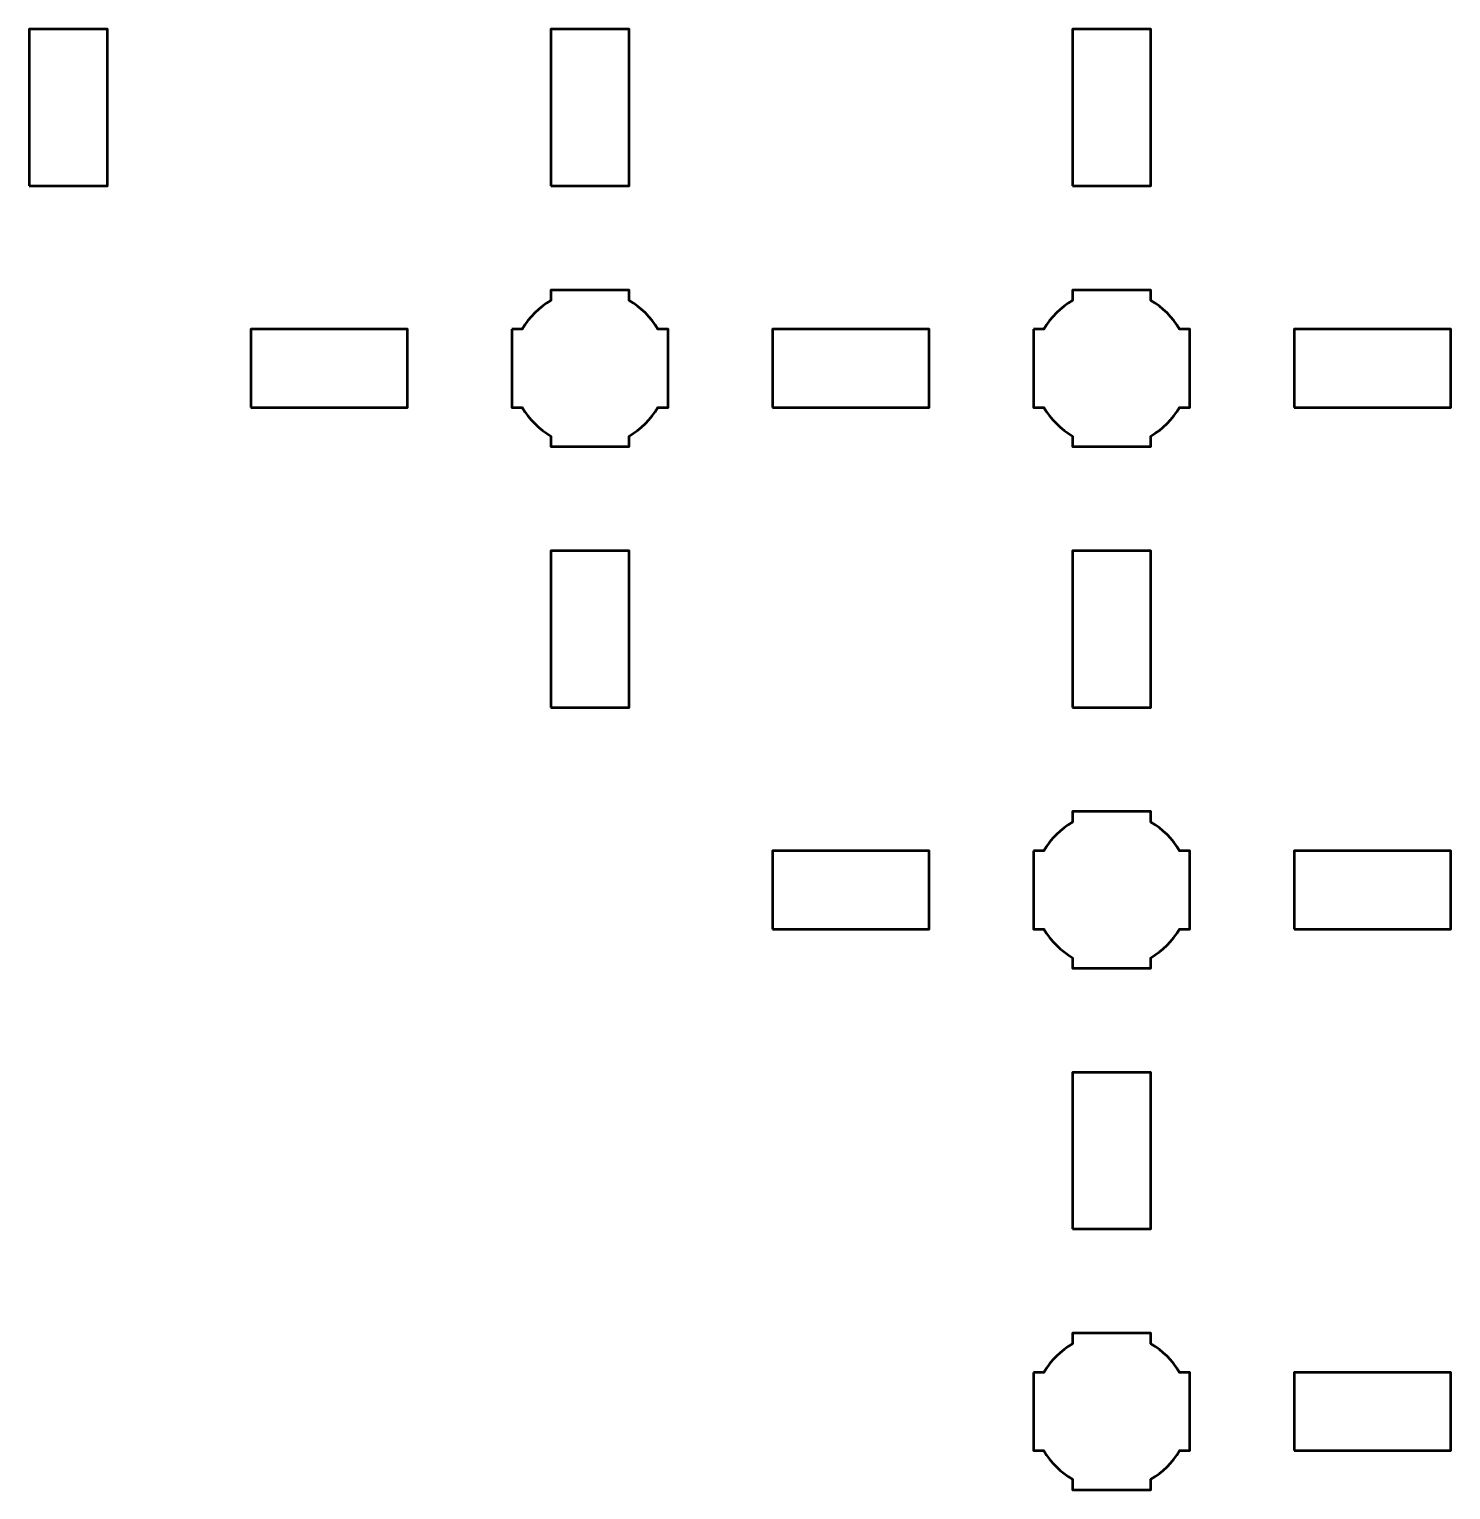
# Model space of a CAD drawing. Header units: centimetres. Extents: x -28.3 to 7.3, y -32.6 to 2.9.
# Drawn here: x -24.65 to -19.2, y -27.15 to -21.55 of the extents above; entities that cross this region are included whole.
import ezdxf

# ---------------------------------------------------------------- set-up
doc = ezdxf.new("R2010")
doc.units = ezdxf.units.CM
doc.header["$MEASUREMENT"] = 0
doc.layers.add('Layer 1', color=7, linetype='Continuous')

msp = doc.modelspace()

# ---------------------------------------------------------------- linework, layer by layer
at = {"layer": 'Layer 1', "lineweight": 53}
for points in [[(-24.65, -22.15), (-24.35, -22.15), (-24.35, -21.55), (-24.65, -21.55), (-24.65, -22.15)], [(-22.65, -22.15), (-22.35, -22.15), (-22.35, -21.55), (-22.65, -21.55), (-22.65, -22.15)], [(-20.65, -22.15), (-20.35, -22.15), (-20.35, -21.55), (-20.65, -21.55), (-20.65, -22.15)], [(-23.8, -23), (-23.2, -23), (-23.2, -22.7), (-23.8, -22.7), (-23.8, -23)], [(-21.8, -23), (-21.2, -23), (-21.2, -22.7), (-21.8, -22.7), (-21.8, -23)], [(-19.8, -23), (-19.2, -23), (-19.2, -22.7), (-19.8, -22.7), (-19.8, -23)], [(-22.65, -24.15), (-22.35, -24.15), (-22.35, -23.55), (-22.65, -23.55), (-22.65, -24.15)], [(-20.65, -24.15), (-20.35, -24.15), (-20.35, -23.55), (-20.65, -23.55), (-20.65, -24.15)], [(-21.8, -25), (-21.2, -25), (-21.2, -24.7), (-21.8, -24.7), (-21.8, -25)], [(-19.8, -25), (-19.2, -25), (-19.2, -24.7), (-19.8, -24.7), (-19.8, -25)], [(-20.65, -26.15), (-20.35, -26.15), (-20.35, -25.55), (-20.65, -25.55), (-20.65, -26.15)], [(-19.8, -27), (-19.2, -27), (-19.2, -26.7), (-19.8, -26.7), (-19.8, -27)]]:
    msp.add_lwpolyline(points, close=True, dxfattribs=at)
for points in [[(-22.8, -22.7), (-22.8, -22.7), (-22.75985, -22.7), (-22.75985, -22.7), (-22.75985, -22.7), (-22.7335, -22.65447), (-22.69553, -22.6165), (-22.65, -22.59015), (-22.65, -22.59015), (-22.65, -22.59015), (-22.65, -22.55), (-22.65, -22.55), (-22.65, -22.55), (-22.65, -22.55), (-22.5, -22.55), (-22.5, -22.55), (-22.5, -22.55), (-22.5, -22.55), (-22.35, -22.55), (-22.35, -22.55), (-22.35, -22.55), (-22.35, -22.55), (-22.35, -22.59015), (-22.35, -22.59015), (-22.35, -22.59015), (-22.30447, -22.6165), (-22.2665, -22.65447), (-22.24015, -22.7), (-22.24015, -22.7), (-22.24015, -22.7), (-22.2, -22.7), (-22.2, -22.7), (-22.2, -22.7), (-22.2, -22.7), (-22.2, -22.85), (-22.2, -22.85), (-22.2, -22.85), (-22.2, -22.85), (-22.2, -23), (-22.2, -23), (-22.2, -23), (-22.2, -23), (-22.24015, -23), (-22.24015, -23), (-22.24015, -23), (-22.2665, -23.04553), (-22.30447, -23.0835), (-22.35, -23.10985), (-22.35, -23.10985), (-22.35, -23.10985), (-22.35, -23.15), (-22.35, -23.15), (-22.35, -23.15), (-22.35, -23.15), (-22.5, -23.15), (-22.5, -23.15), (-22.5, -23.15), (-22.5, -23.15), (-22.65, -23.15), (-22.65, -23.15), (-22.65, -23.15), (-22.65, -23.15), (-22.65, -23.10985), (-22.65, -23.10985), (-22.65, -23.10985), (-22.69553, -23.0835), (-22.7335, -23.04553), (-22.75985, -23), (-22.75985, -23), (-22.75985, -23), (-22.8, -23), (-22.8, -23), (-22.8, -23), (-22.8, -23), (-22.8, -22.85), (-22.8, -22.85), (-22.8, -22.85), (-22.8, -22.85), (-22.8, -22.7), (-22.8, -22.7)], [(-20.8, -22.7), (-20.8, -22.7), (-20.75985, -22.7), (-20.75985, -22.7), (-20.75985, -22.7), (-20.7335, -22.65447), (-20.69553, -22.6165), (-20.65, -22.59015), (-20.65, -22.59015), (-20.65, -22.59015), (-20.65, -22.55), (-20.65, -22.55), (-20.65, -22.55), (-20.65, -22.55), (-20.5, -22.55), (-20.5, -22.55), (-20.5, -22.55), (-20.5, -22.55), (-20.35, -22.55), (-20.35, -22.55), (-20.35, -22.55), (-20.35, -22.55), (-20.35, -22.59015), (-20.35, -22.59015), (-20.35, -22.59015), (-20.30447, -22.6165), (-20.2665, -22.65447), (-20.24015, -22.7), (-20.24015, -22.7), (-20.24015, -22.7), (-20.2, -22.7), (-20.2, -22.7), (-20.2, -22.7), (-20.2, -22.7), (-20.2, -22.85), (-20.2, -22.85), (-20.2, -22.85), (-20.2, -22.85), (-20.2, -23), (-20.2, -23), (-20.2, -23), (-20.2, -23), (-20.24015, -23), (-20.24015, -23), (-20.24015, -23), (-20.2665, -23.04553), (-20.30447, -23.0835), (-20.35, -23.10985), (-20.35, -23.10985), (-20.35, -23.10985), (-20.35, -23.15), (-20.35, -23.15), (-20.35, -23.15), (-20.35, -23.15), (-20.5, -23.15), (-20.5, -23.15), (-20.5, -23.15), (-20.5, -23.15), (-20.65, -23.15), (-20.65, -23.15), (-20.65, -23.15), (-20.65, -23.15), (-20.65, -23.10985), (-20.65, -23.10985), (-20.65, -23.10985), (-20.69553, -23.0835), (-20.7335, -23.04553), (-20.75985, -23), (-20.75985, -23), (-20.75985, -23), (-20.8, -23), (-20.8, -23), (-20.8, -23), (-20.8, -23), (-20.8, -22.85), (-20.8, -22.85), (-20.8, -22.85), (-20.8, -22.85), (-20.8, -22.7), (-20.8, -22.7)], [(-20.8, -24.7), (-20.8, -24.7), (-20.75985, -24.7), (-20.75985, -24.7), (-20.75985, -24.7), (-20.7335, -24.65447), (-20.69553, -24.6165), (-20.65, -24.59015), (-20.65, -24.59015), (-20.65, -24.59015), (-20.65, -24.55), (-20.65, -24.55), (-20.65, -24.55), (-20.65, -24.55), (-20.5, -24.55), (-20.5, -24.55), (-20.5, -24.55), (-20.5, -24.55), (-20.35, -24.55), (-20.35, -24.55), (-20.35, -24.55), (-20.35, -24.55), (-20.35, -24.59015), (-20.35, -24.59015), (-20.35, -24.59015), (-20.30447, -24.6165), (-20.2665, -24.65447), (-20.24015, -24.7), (-20.24015, -24.7), (-20.24015, -24.7), (-20.2, -24.7), (-20.2, -24.7), (-20.2, -24.7), (-20.2, -24.7), (-20.2, -24.85), (-20.2, -24.85), (-20.2, -24.85), (-20.2, -24.85), (-20.2, -25), (-20.2, -25), (-20.2, -25), (-20.2, -25), (-20.24015, -25), (-20.24015, -25), (-20.24015, -25), (-20.2665, -25.04553), (-20.30447, -25.0835), (-20.35, -25.10985), (-20.35, -25.10985), (-20.35, -25.10985), (-20.35, -25.15), (-20.35, -25.15), (-20.35, -25.15), (-20.35, -25.15), (-20.5, -25.15), (-20.5, -25.15), (-20.5, -25.15), (-20.5, -25.15), (-20.65, -25.15), (-20.65, -25.15), (-20.65, -25.15), (-20.65, -25.15), (-20.65, -25.10985), (-20.65, -25.10985), (-20.65, -25.10985), (-20.69553, -25.0835), (-20.7335, -25.04553), (-20.75985, -25), (-20.75985, -25), (-20.75985, -25), (-20.8, -25), (-20.8, -25), (-20.8, -25), (-20.8, -25), (-20.8, -24.85), (-20.8, -24.85), (-20.8, -24.85), (-20.8, -24.85), (-20.8, -24.7), (-20.8, -24.7)], [(-20.8, -26.7), (-20.8, -26.7), (-20.75985, -26.7), (-20.75985, -26.7), (-20.75985, -26.7), (-20.7335, -26.65447), (-20.69553, -26.6165), (-20.65, -26.59015), (-20.65, -26.59015), (-20.65, -26.59015), (-20.65, -26.55), (-20.65, -26.55), (-20.65, -26.55), (-20.65, -26.55), (-20.5, -26.55), (-20.5, -26.55), (-20.5, -26.55), (-20.5, -26.55), (-20.35, -26.55), (-20.35, -26.55), (-20.35, -26.55), (-20.35, -26.55), (-20.35, -26.59015), (-20.35, -26.59015), (-20.35, -26.59015), (-20.30447, -26.6165), (-20.2665, -26.65447), (-20.24015, -26.7), (-20.24015, -26.7), (-20.24015, -26.7), (-20.2, -26.7), (-20.2, -26.7), (-20.2, -26.7), (-20.2, -26.7), (-20.2, -26.85), (-20.2, -26.85), (-20.2, -26.85), (-20.2, -26.85), (-20.2, -27), (-20.2, -27), (-20.2, -27), (-20.2, -27), (-20.24015, -27), (-20.24015, -27), (-20.24015, -27), (-20.2665, -27.04553), (-20.30447, -27.0835), (-20.35, -27.10985), (-20.35, -27.10985), (-20.35, -27.10985), (-20.35, -27.15), (-20.35, -27.15), (-20.35, -27.15), (-20.35, -27.15), (-20.5, -27.15), (-20.5, -27.15), (-20.5, -27.15), (-20.5, -27.15), (-20.65, -27.15), (-20.65, -27.15), (-20.65, -27.15), (-20.65, -27.15), (-20.65, -27.10985), (-20.65, -27.10985), (-20.65, -27.10985), (-20.69553, -27.0835), (-20.7335, -27.04553), (-20.75985, -27), (-20.75985, -27), (-20.75985, -27), (-20.8, -27), (-20.8, -27), (-20.8, -27), (-20.8, -27), (-20.8, -26.85), (-20.8, -26.85), (-20.8, -26.85), (-20.8, -26.85), (-20.8, -26.7), (-20.8, -26.7)]]:
    msp.add_open_spline(points, degree=3, knots=[0, 0, 0, 0, 0.05, 0.05, 0.05, 0.05, 0.1, 0.1, 0.1, 0.1, 0.15, 0.15, 0.15, 0.15, 0.2, 0.2, 0.2, 0.2, 0.25, 0.25, 0.25, 0.25, 0.3, 0.3, 0.3, 0.3, 0.35, 0.35, 0.35, 0.35, 0.4, 0.4, 0.4, 0.4, 0.45, 0.45, 0.45, 0.45, 0.4999999999999999, 0.4999999999999999, 0.4999999999999999, 0.4999999999999999, 0.5499999999999999, 0.5499999999999999, 0.5499999999999999, 0.5499999999999999, 0.6, 0.6, 0.6, 0.6, 0.65, 0.65, 0.65, 0.65, 0.7000000000000001, 0.7000000000000001, 0.7000000000000001, 0.7000000000000001, 0.7500000000000001, 0.7500000000000001, 0.7500000000000001, 0.7500000000000001, 0.8000000000000002, 0.8000000000000002, 0.8000000000000002, 0.8000000000000002, 0.8500000000000002, 0.8500000000000002, 0.8500000000000002, 0.8500000000000002, 0.9000000000000002, 0.9000000000000002, 0.9000000000000002, 0.9000000000000002, 0.9500000000000003, 0.9500000000000003, 0.9500000000000003, 0.9500000000000003, 1, 1, 1, 1], dxfattribs=at)

doc.saveas('drawing.dxf')
